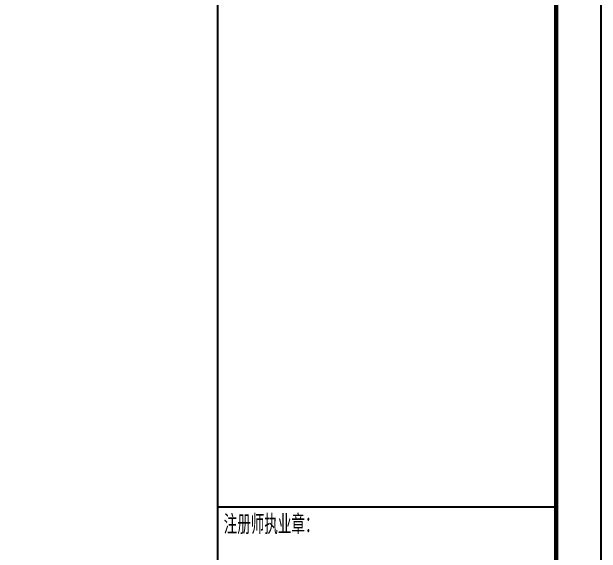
# Model space of a CAD drawing. Extents: x -695846 to 822170, y -413475 to 397179.
# Drawn here: x 574957 to 588020, y 238599 to 250600 of the extents above; entities that cross this region are included whole.
import ezdxf

# ---------------------------------------------------------------- set-up
doc = ezdxf.new("R2010")
doc.units = 0
doc.header["$LTSCALE"] = 1000
doc.header["$MEASUREMENT"] = 0
doc.layers.add('T-图框-175', color=175, linetype='Continuous')
doc.layers.add('TK', color=4, linetype='Continuous')
doc.styles.add('tk', font='txt.shx', dxfattribs={"width": 0.7, "bigfont": 'hztxt.shx'})

# ---------------------------------------------------------------- blocks, each defined once
blk = doc.blocks.new('3er1t35wer1t')
at = {"layer": 'TK', "color": 7}
blk.add_line((313385, 281503), (320878, 281503), dxfattribs=at)
blk.add_lwpolyline([(313385, 263477), (313385, 303477), (320885, 303477), (320885, 263477)], close=True, dxfattribs=at)
at = {"layer": 'TK', "color": 7, "lineweight": -3, "style": 'tk', "width": 0.7}
blk.add_text('注册师执业章：', height=428.6, dxfattribs=at).set_placement((313515, 280897))

msp = doc.modelspace()

# ---------------------------------------------------------------- linework, layer by layer
at = {"layer": 'T-图框-175'}
msp.add_lwpolyline([(528620, 220602), (588020, 220602), (588020, 262602), (528620, 262602)], close=True, dxfattribs=at)
at = {"layer": 'T-图框-175', "const_width": 100}
msp.add_lwpolyline([(531120, 221602), (587020, 221602), (587020, 261602), (531120, 261602)], close=True, dxfattribs=at)

# ---------------------------------------------------------------- block references
msp.add_blockref('3er1t35wer1t', (266139, -41875))

doc.saveas('drawing.dxf')
